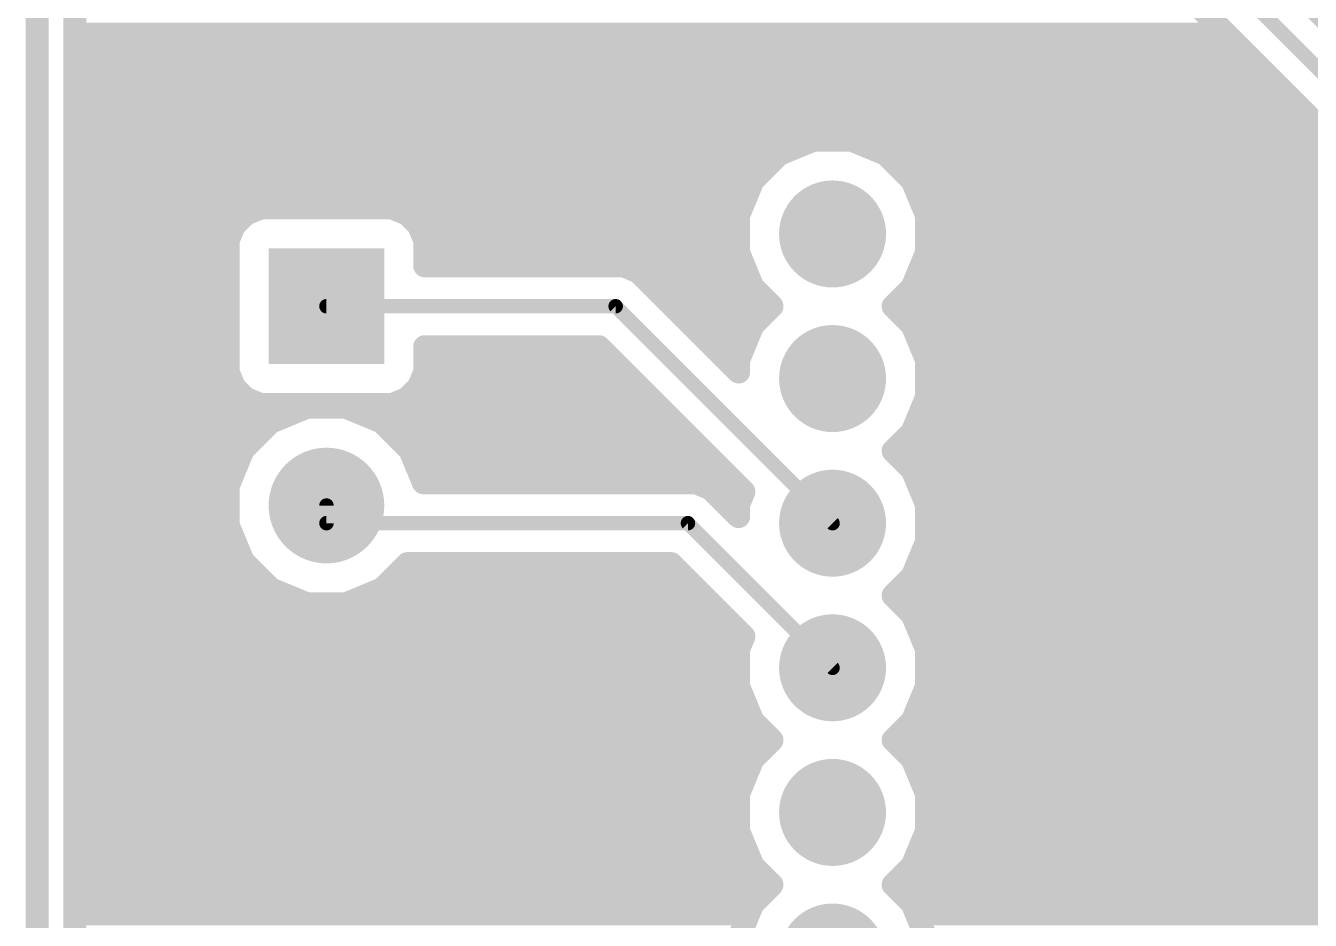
# Model space of a CAD drawing. Extents: x -0.2 to 78.9, y -2.7 to 86.6.
# Drawn here: x -0.2 to 22.36, y 42.56 to 58.27 of the extents above; entities that cross this region are included whole.
import ezdxf

# ---------------------------------------------------------------- set-up
doc = ezdxf.new("R2010")
doc.units = 0
for name, color, linetype in [('16', 174, 'CONTINUOUS'), ('17', 94, 'CONTINUOUS'), ('20', 178, 'CONTINUOUS')]:
    doc.layers.add(name, color=color, linetype=linetype)

# ---------------------------------------------------------------- blocks, each defined once
blk = doc.blocks.new('ROUNDP')
at = {"const_width": 0.5}
blk.add_lwpolyline([(0, -0.25, 1), (0, 0.25, 1), (0, -0.25)], format="xyb", dxfattribs=at)
blk = doc.blocks.new('SQUAREP')
blk.add_solid([(-0.5, -0.5), (0.5, -0.5), (-0.5, 0.5), (0.5, 0.5)])

msp = doc.modelspace()

# ---------------------------------------------------------------- linework, layer by layer
at = {"layer": '16'}
for points, const_width in [([(0.6603, -1.8796), (0.6603, 85.6996)], 0.4064), ([(30.7745, 50.2411), (18.1828, 62.8328)], 0.4064), ([(17.78, 62.23), (30.48, 49.53)], 0.254), ([(17.4854, 61.5188), (29.8771, 49.1271)], 0.4064), ([(0.6603, 58.1152), (20.889, 58.1152)], 0.4064), ([(0.6603, 57.7088), (21.2954, 57.7088)], 0.4064), ([(0.6603, 57.3024), (21.7018, 57.3024)], 0.4064), ([(0.6603, 56.896), (22.1082, 56.896)], 0.4064), ([(0.6603, 56.4896), (22.5146, 56.4896)], 0.4064), ([(13.6415, 56.2609), (13.0347, 56.0096)], 0.4064), ([(14.2984, 56.2609), (13.6415, 56.2609)], 0.4064), ([(14.9052, 56.0096), (14.2984, 56.2609)], 0.4064), ([(0.6603, 56.0832), (13.2125, 56.0832)], 0.4064), ([(13.0347, 56.0096), (12.5703, 55.5452)], 0.4064), ([(14.7275, 56.0832), (22.921, 56.0832)], 0.4064), ([(15.3696, 55.5452), (14.9052, 56.0096)], 0.4064), ([(0.6603, 55.6768), (12.7019, 55.6768)], 0.4064), ([(12.5703, 55.5452), (12.319, 54.9384)], 0.4064), ([(15.238, 55.6768), (23.3274, 55.6768)], 0.4064), ([(15.6209, 54.9384), (15.3696, 55.5452)], 0.4064), ([(0.6603, 55.2704), (12.4565, 55.2704)], 0.4064), ([(15.4835, 55.2704), (23.7338, 55.2704)], 0.4064), ([(0.6603, 54.864), (3.5663, 54.864)], 0.4064), ([(3.6611, 54.9588), (3.4611, 54.7588)], 0.4064), ([(3.9225, 55.0671), (3.6611, 54.9588)], 0.4064), ([(6.2374, 55.0671), (3.9225, 55.0671)], 0.4064), ([(6.4988, 54.9588), (6.2374, 55.0671)], 0.4064), ([(6.6988, 54.7588), (6.4988, 54.9588)], 0.4064), ([(6.5936, 54.864), (12.319, 54.864)], 0.4064), ([(12.319, 54.9384), (12.319, 54.2815)], 0.4064), ([(15.6209, 54.2815), (15.6209, 54.9384)], 0.4064), ([(15.6209, 54.864), (24.1402, 54.864)], 0.4064), ([(3.4611, 54.7588), (3.3528, 54.4974)], 0.4064), ([(6.8071, 54.4974), (6.6988, 54.7588)], 0.4064), ([(0.6603, 54.4576), (3.3528, 54.4576)], 0.4064), ([(3.3528, 54.4974), (3.3528, 52.1825)], 0.4064), ([(6.8071, 54.0511), (6.8071, 54.4974)], 0.4064), ([(6.8071, 54.4576), (12.319, 54.4576)], 0.4064), ([(15.6209, 54.4576), (24.5466, 54.4576)], 0.4064), ([(12.319, 54.2815), (12.5703, 53.6747)], 0.4064), ([(15.3696, 53.6747), (15.6209, 54.2815)], 0.4064), ([(0.6603, 54.0512), (3.3528, 54.0512)], 0.4064), ([(6.8071, 54.0512), (12.4143, 54.0512)], 0.4064), ([(10.0185, 54.0511), (6.8071, 54.0511)], 0.4064), ([(10.3014, 54.0511), (10.0185, 54.0511)], 0.4064), ([(10.5628, 53.9428), (10.3014, 54.0511)], 0.4064), ([(15.5255, 54.0512), (24.953, 54.0512)], 0.4064), ([(12.319, 52.1865), (10.5628, 53.9428)], 0.4064), ([(0.6603, 53.6448), (3.3528, 53.6448)], 0.4064), ([(10.8608, 53.6448), (12.6002, 53.6448)], 0.4064), ([(12.5703, 53.6747), (12.9051, 53.34)], 0.4064), ([(15.0348, 53.34), (15.3696, 53.6747)], 0.4064), ([(15.3396, 53.6448), (25.3594, 53.6448)], 0.4064), ([(12.9051, 53.34), (12.5703, 53.0052)], 0.4064), ([(15.3696, 53.0052), (15.0348, 53.34)], 0.4064), ([(0.6603, 53.2384), (3.3528, 53.2384)], 0.4064), ([(5.08, 53.34), (10.16, 53.34)], 0.254), ([(10.16, 53.34), (13.97, 49.53)], 0.254), ([(11.2672, 53.2384), (12.8035, 53.2384)], 0.4064), ([(15.1364, 53.2384), (25.7658, 53.2384)], 0.4064), ([(0.6603, 52.832), (3.3528, 52.832)], 0.4064), ([(11.6736, 52.832), (12.4986, 52.832)], 0.4064), ([(12.5703, 53.0052), (12.319, 52.3984)], 0.4064), ([(15.6209, 52.3984), (15.3696, 53.0052)], 0.4064), ([(15.4414, 52.832), (26.1722, 52.832)], 0.4064), ([(6.8071, 52.1825), (6.8071, 52.6288)], 0.4064), ([(6.8071, 52.6288), (9.8654, 52.6288)], 0.4064), ([(9.8654, 52.6288), (12.4118, 50.0824)], 0.4064), ([(0.6603, 52.4256), (3.3528, 52.4256)], 0.4064), ([(6.8071, 52.4256), (10.0686, 52.4256)], 0.4064), ([(12.08, 52.4256), (12.3303, 52.4256)], 0.4064), ([(12.319, 52.3984), (12.319, 52.1865)], 0.4064), ([(15.6097, 52.4256), (26.5786, 52.4256)], 0.4064), ([(15.6209, 51.7415), (15.6209, 52.3984)], 0.4064), ([(3.3528, 52.1825), (3.4611, 51.9211)], 0.4064), ([(6.6988, 51.9211), (6.8071, 52.1825)], 0.4064), ([(0.6603, 52.0192), (3.4204, 52.0192)], 0.4064), ([(6.7394, 52.0192), (10.475, 52.0192)], 0.4064), ([(15.6209, 52.0192), (26.985, 52.0192)], 0.4064), ([(3.4611, 51.9211), (3.6611, 51.7211)], 0.4064), ([(3.6611, 51.7211), (3.9225, 51.6128)], 0.4064), ([(6.2374, 51.6128), (6.4988, 51.7211)], 0.4064), ([(6.4988, 51.7211), (6.6988, 51.9211)], 0.4064), ([(15.3696, 51.1347), (15.6209, 51.7415)], 0.4064), ([(0.6603, 51.6128), (3.9225, 51.6128)], 0.4064), ([(3.9225, 51.6128), (6.2374, 51.6128)], 0.4064), ([(4.7364, 51.5671), (4.1016, 51.3042)], 0.4064), ([(5.4235, 51.5671), (4.7364, 51.5671)], 0.4064), ([(6.0583, 51.3042), (5.4235, 51.5671)], 0.4064), ([(6.2374, 51.6128), (10.8814, 51.6128)], 0.4064), ([(15.5676, 51.6128), (27.3914, 51.6128)], 0.4064), ([(4.1016, 51.3042), (3.6157, 50.8183)], 0.4064), ([(6.5442, 50.8183), (6.0583, 51.3042)], 0.4064), ([(0.6603, 51.2064), (4.0038, 51.2064)], 0.4064), ([(6.1561, 51.2064), (11.2878, 51.2064)], 0.4064), ([(15.0348, 50.8), (15.3696, 51.1347)], 0.4064), ([(15.3992, 51.2064), (27.7978, 51.2064)], 0.4064), ([(0.6603, 50.8), (3.6082, 50.8)], 0.4064), ([(3.6157, 50.8183), (3.3528, 50.1835)], 0.4064), ([(6.7832, 50.2411), (6.5442, 50.8183)], 0.4064), ([(6.5518, 50.8), (11.6942, 50.8)], 0.4064), ([(15.3696, 50.4652), (15.0348, 50.8)], 0.4064), ([(15.0348, 50.8), (28.2042, 50.8)], 0.4064), ([(0.6603, 50.3936), (3.4399, 50.3936)], 0.4064), ([(6.7201, 50.3936), (12.1006, 50.3936)], 0.4064), ([(15.6209, 49.8584), (15.3696, 50.4652)], 0.4064), ([(15.3993, 50.3936), (28.6106, 50.3936)], 0.4064), ([(3.3528, 50.1835), (3.3528, 49.4964)], 0.4064), ([(11.2885, 50.2411), (6.7832, 50.2411)], 0.4064), ([(11.5714, 50.2411), (11.2885, 50.2411)], 0.4064), ([(11.8328, 50.1328), (11.5714, 50.2411)], 0.4064), ([(12.319, 49.6465), (11.8328, 50.1328)], 0.4064), ([(0.6603, 49.9872), (3.3528, 49.9872)], 0.4064), ([(11.9784, 49.9872), (12.3724, 49.9872)], 0.4064), ([(12.4118, 50.0824), (12.319, 49.8584)], 0.4064), ([(15.5676, 49.9872), (29.017, 49.9872)], 0.4064), ([(5.08, 49.84), (5.08, 49.53)], 0.254), ([(12.319, 49.8584), (12.319, 49.6465)], 0.4064), ([(15.6209, 49.2015), (15.6209, 49.8584)], 0.4064), ([(0.6603, 49.5808), (3.3528, 49.5808)], 0.4064), ([(3.3528, 49.4964), (3.6157, 48.8616)], 0.4064), ([(5.08, 49.53), (11.43, 49.53)], 0.254), ([(11.43, 49.53), (13.97, 46.99)], 0.254), ([(15.6209, 49.5808), (29.4234, 49.5808)], 0.4064), ([(0.6603, 49.1744), (3.4861, 49.1744)], 0.4064), ([(15.3696, 48.5947), (15.6209, 49.2015)], 0.4064), ([(15.6096, 49.1744), (29.8298, 49.1744)], 0.4064), ([(0.6603, 48.768), (3.7093, 48.768)], 0.4064), ([(3.6157, 48.8616), (4.1016, 48.3757)], 0.4064), ([(6.0583, 48.3757), (6.5013, 48.8188)], 0.4064), ([(6.4505, 48.768), (11.1862, 48.768)], 0.4064), ([(6.5013, 48.8188), (11.1354, 48.8188)], 0.4064), ([(11.1354, 48.8188), (12.4118, 47.5424)], 0.4064), ([(15.4413, 48.768), (46.7462, 48.768)], 0.4064), ([(15.0348, 48.26), (15.3696, 48.5947)], 0.4064), ([(0.6603, 48.3616), (4.1356, 48.3616)], 0.4064), ([(4.1016, 48.3757), (4.7364, 48.1128)], 0.4064), ([(5.4235, 48.1128), (6.0583, 48.3757)], 0.4064), ([(6.0242, 48.3616), (11.5926, 48.3616)], 0.4064), ([(15.1364, 48.3616), (47.1526, 48.3616)], 0.4064), ([(4.7364, 48.1128), (5.4235, 48.1128)], 0.4064), ([(15.3696, 47.9252), (15.0348, 48.26)], 0.4064), ([(0.6603, 47.9552), (11.999, 47.9552)], 0.4064), ([(15.3396, 47.9552), (47.559, 47.9552)], 0.4064), ([(15.6209, 47.3184), (15.3696, 47.9252)], 0.4064), ([(0.6603, 47.5488), (12.4054, 47.5488)], 0.4064), ([(12.4118, 47.5424), (12.319, 47.3184)], 0.4064), ([(15.5255, 47.5488), (47.9654, 47.5488)], 0.4064), ([(12.319, 47.3184), (12.319, 46.6615)], 0.4064), ([(15.6209, 46.6615), (15.6209, 47.3184)], 0.4064), ([(0.6603, 47.1424), (12.319, 47.1424)], 0.4064), ([(15.6209, 47.1424), (48.3718, 47.1424)], 0.4064), ([(0.6603, 46.736), (12.319, 46.736)], 0.4064), ([(15.6209, 46.736), (48.7782, 46.736)], 0.4064), ([(12.319, 46.6615), (12.5703, 46.0547)], 0.4064), ([(15.3696, 46.0547), (15.6209, 46.6615)], 0.4064), ([(0.6603, 46.3296), (12.4564, 46.3296)], 0.4064), ([(15.4834, 46.3296), (49.1846, 46.3296)], 0.4064), ([(0.6603, 45.9232), (12.7018, 45.9232)], 0.4064), ([(12.5703, 46.0547), (12.9051, 45.72)], 0.4064), ([(15.0348, 45.72), (15.3696, 46.0547)], 0.4064), ([(15.238, 45.9232), (49.591, 45.9232)], 0.4064), ([(12.9051, 45.72), (12.5703, 45.3852)], 0.4064), ([(15.3696, 45.3852), (15.0348, 45.72)], 0.4064), ([(0.6603, 45.5168), (12.7019, 45.5168)], 0.4064), ([(12.5703, 45.3852), (12.319, 44.7784)], 0.4064), ([(15.238, 45.5168), (49.9974, 45.5168)], 0.4064), ([(15.6209, 44.7784), (15.3696, 45.3852)], 0.4064), ([(0.6603, 45.1104), (12.4565, 45.1104)], 0.4064), ([(15.4835, 45.1104), (50.4038, 45.1104)], 0.4064), ([(0.6603, 44.704), (12.319, 44.704)], 0.4064), ([(12.319, 44.7784), (12.319, 44.1215)], 0.4064), ([(15.6209, 44.1215), (15.6209, 44.7784)], 0.4064), ([(15.6209, 44.704), (50.8102, 44.704)], 0.4064), ([(0.6603, 44.2976), (12.319, 44.2976)], 0.4064), ([(15.6209, 44.2976), (51.2166, 44.2976)], 0.4064), ([(12.319, 44.1215), (12.5703, 43.5147)], 0.4064), ([(15.3696, 43.5147), (15.6209, 44.1215)], 0.4064), ([(0.6603, 43.8912), (12.4143, 43.8912)], 0.4064), ([(15.5255, 43.8912), (51.623, 43.8912)], 0.4064), ([(0.6603, 43.4848), (12.6002, 43.4848)], 0.4064), ([(12.5703, 43.5147), (12.9051, 43.18)], 0.4064), ([(15.0348, 43.18), (15.3696, 43.5147)], 0.4064), ([(15.3396, 43.4848), (52.0294, 43.4848)], 0.4064), ([(12.9051, 43.18), (12.5703, 42.8452)], 0.4064), ([(15.3696, 42.8452), (15.0348, 43.18)], 0.4064), ([(0.6603, 43.0784), (12.8035, 43.0784)], 0.4064), ([(15.1364, 43.0784), (52.4358, 43.0784)], 0.4064), ([(0.6603, 42.672), (12.4986, 42.672)], 0.4064), ([(12.5703, 42.8452), (12.319, 42.2384)], 0.4064), ([(15.6209, 42.2384), (15.3696, 42.8452)], 0.4064), ([(15.4414, 42.672), (52.8422, 42.672)], 0.4064)]:
    msp.add_lwpolyline(points, dxfattribs=dict(at, const_width=const_width))
for points, const_width in [([(0.6603, 58.2168, 1), (0.6603, 58.0136)], 0.2032), ([(20.889, 58.0136, 1), (20.889, 58.2168)], 0.2032), ([(0.6603, 57.8104, 1), (0.6603, 57.6072)], 0.2032), ([(21.2954, 57.6072, 1), (21.2954, 57.8104)], 0.2032), ([(0.6603, 57.404, 1), (0.6603, 57.2008)], 0.2032), ([(21.7018, 57.2008, 1), (21.7018, 57.404)], 0.2032), ([(0.6603, 56.9976, 1), (0.6603, 56.7944)], 0.2032), ([(22.1082, 56.7944, 1), (22.1082, 56.9976)], 0.2032), ([(0.6603, 56.5912, 1), (0.6603, 56.388)], 0.2032), ([(13.6415, 56.3625, 1), (13.6415, 56.1593)], 0.2032), ([(13.6804, 56.167, 1), (13.6026, 56.3548)], 0.2032), ([(14.3373, 56.3548, 1), (14.2595, 56.167)], 0.2032), ([(14.2984, 56.1593, 1), (14.2984, 56.3625)], 0.2032), ([(0.6603, 56.1848, 1), (0.6603, 55.9816)], 0.2032), ([(12.9958, 56.1035, 1), (13.0736, 55.9157)], 0.2032), ([(13.1065, 55.9378, 1), (12.9629, 56.0814)], 0.2032), ([(13.2125, 55.9816, 1), (13.2125, 56.1848)], 0.2032), ([(14.7275, 56.1848, 1), (14.7275, 55.9816)], 0.2032), ([(14.977, 56.0814, 1), (14.8334, 55.9378)], 0.2032), ([(14.8663, 55.9157, 1), (14.9441, 56.1035)], 0.2032), ([(0.6603, 55.7784, 1), (0.6603, 55.5752)], 0.2032), ([(12.6642, 55.5063, 1), (12.4764, 55.5841)], 0.2032), ([(12.7019, 55.5752, 1), (12.7019, 55.7784)], 0.2032), ([(15.238, 55.7784, 1), (15.238, 55.5752)], 0.2032), ([(15.4635, 55.5841, 1), (15.2757, 55.5063)], 0.2032), ([(12.4985, 55.617, 1), (12.6421, 55.4734)], 0.2032), ([(15.2978, 55.4734, 1), (15.4414, 55.617)], 0.2032), ([(0.6603, 55.372, 1), (0.6603, 55.1688)], 0.2032), ([(12.4565, 55.1688, 1), (12.4565, 55.372)], 0.2032), ([(15.4835, 55.372, 1), (15.4835, 55.1688)], 0.2032), ([(0.6603, 54.9656, 1), (0.6603, 54.7624)], 0.2032), ([(3.6222, 55.0527, 1), (3.7, 54.8649)], 0.2032), ([(3.5663, 54.7624, 1), (3.5663, 54.9656)], 0.2032), ([(3.7329, 54.887, 1), (3.5893, 55.0306)], 0.2032), ([(3.9225, 55.1687, 1), (3.9225, 54.9655)], 0.2032), ([(3.9614, 54.9732, 1), (3.8836, 55.161)], 0.2032), ([(6.2763, 55.161, 1), (6.1985, 54.9732)], 0.2032), ([(6.2374, 54.9655, 1), (6.2374, 55.1687)], 0.2032), ([(6.5706, 55.0306, 1), (6.427, 54.887)], 0.2032), ([(6.4599, 54.8649, 1), (6.5377, 55.0527)], 0.2032), ([(6.5936, 54.9656, 1), (6.5936, 54.7624)], 0.2032), ([(12.4206, 54.9384, 1), (12.2174, 54.9384)], 0.2032), ([(12.2251, 54.9773, 1), (12.4129, 54.8995)], 0.2032), ([(12.319, 54.7624, 1), (12.319, 54.9656)], 0.2032), ([(15.7225, 54.9384, 1), (15.5193, 54.9384)], 0.2032), ([(15.6209, 54.9656, 1), (15.6209, 54.7624)], 0.2032), ([(15.527, 54.8995, 1), (15.7148, 54.9773)], 0.2032), ([(3.3893, 54.8306, 1), (3.5329, 54.687)], 0.2032), ([(3.555, 54.7199, 1), (3.3672, 54.7977)], 0.2032), ([(6.7927, 54.7977, 1), (6.6049, 54.7199)], 0.2032), ([(6.627, 54.687, 1), (6.7706, 54.8306)], 0.2032), ([(0.6603, 54.5592, 1), (0.6603, 54.356)], 0.2032), ([(3.4544, 54.4974, 1), (3.2512, 54.4974)], 0.2032), ([(3.2589, 54.5363, 1), (3.4467, 54.4585)], 0.2032), ([(3.3528, 54.356, 1), (3.3528, 54.5592)], 0.2032), ([(6.9087, 54.4974, 1), (6.7055, 54.4974)], 0.2032), ([(6.8071, 54.5592, 1), (6.8071, 54.356)], 0.2032), ([(6.7132, 54.4585, 1), (6.901, 54.5363)], 0.2032), ([(12.319, 54.356, 1), (12.319, 54.5592)], 0.2032), ([(15.6209, 54.5592, 1), (15.6209, 54.356)], 0.2032), ([(12.4129, 54.3204, 1), (12.2251, 54.2426)], 0.2032), ([(12.2174, 54.2815, 1), (12.4206, 54.2815)], 0.2032), ([(15.5193, 54.2815, 1), (15.7225, 54.2815)], 0.2032), ([(15.7148, 54.2426, 1), (15.527, 54.3204)], 0.2032), ([(0.6603, 54.1528, 1), (0.6603, 53.9496)], 0.2032), ([(3.3528, 53.9496, 1), (3.3528, 54.1528)], 0.2032), ([(6.8071, 54.1528, 1), (6.8071, 53.9496)], 0.2032), ([(6.8071, 54.1527, 1), (6.8071, 53.9495)], 0.2032), ([(10.0185, 54.1527, 1), (10.0185, 53.9495)], 0.2032), ([(10.0185, 53.9495, 1), (10.0185, 54.1527)], 0.2032), ([(10.3403, 54.145, 1), (10.2625, 53.9572)], 0.2032), ([(10.3014, 53.9495, 1), (10.3014, 54.1527)], 0.2032), ([(12.4143, 53.9496, 1), (12.4143, 54.1528)], 0.2032), ([(15.5255, 54.1528, 1), (15.5255, 53.9496)], 0.2032), ([(6.7055, 54.0511, 1), (6.9087, 54.0511)], 0.2032), ([(10.6346, 54.0146, 1), (10.491, 53.871)], 0.2032), ([(10.5239, 53.8489, 1), (10.6017, 54.0367)], 0.2032), ([(0.6603, 53.7464, 1), (0.6603, 53.5432)], 0.2032), ([(3.3528, 53.5432, 1), (3.3528, 53.7464)], 0.2032), ([(10.8608, 53.7464, 1), (10.8608, 53.5432)], 0.2032), ([(12.6421, 53.7466, 1), (12.4985, 53.6028)], 0.2032), ([(12.4764, 53.6358, 1), (12.6642, 53.7136)], 0.2032), ([(12.6002, 53.5432, 1), (12.6002, 53.7464)], 0.2032), ([(15.3396, 53.7464, 1), (15.3396, 53.5432)], 0.2032), ([(15.2757, 53.7136, 1), (15.4635, 53.6358)], 0.2032), ([(15.4414, 53.6028, 1), (15.2978, 53.7466)], 0.2032), ([(12.9769, 53.2682, 1), (12.8333, 53.4118)], 0.2032), ([(12.8333, 53.2681, 1), (12.9769, 53.4119)], 0.2032), ([(14.963, 53.4119, 1), (15.1066, 53.2681)], 0.2032), ([(15.1066, 53.4118, 1), (14.963, 53.2682)], 0.2032), ([(0.6603, 53.34, 1), (0.6603, 53.1368)], 0.2032), ([(3.3528, 53.1368, 1), (3.3528, 53.34)], 0.2032), ([(5.08, 53.4035, 1), (5.08, 53.2765)], 0.127), ([(10.2049, 53.3849, 1), (10.1151, 53.2951)], 0.127), ([(10.16, 53.2765, 1), (10.16, 53.4035)], 0.127), ([(11.2672, 53.34, 1), (11.2672, 53.1368)], 0.2032), ([(12.8035, 53.1368, 1), (12.8035, 53.34)], 0.2032), ([(15.1364, 53.34, 1), (15.1364, 53.1368)], 0.2032), ([(0.6603, 52.9336, 1), (0.6603, 52.7304)], 0.2032), ([(3.3528, 52.7304, 1), (3.3528, 52.9336)], 0.2032), ([(11.6736, 52.9336, 1), (11.6736, 52.7304)], 0.2032), ([(12.4985, 53.077, 1), (12.6421, 52.9334)], 0.2032), ([(12.6642, 52.9663, 1), (12.4764, 53.0441)], 0.2032), ([(12.4986, 52.7304, 1), (12.4986, 52.9336)], 0.2032), ([(15.4635, 53.0441, 1), (15.2757, 52.9663)], 0.2032), ([(15.2978, 52.9334, 1), (15.4414, 53.077)], 0.2032), ([(15.4414, 52.9336, 1), (15.4414, 52.7304)], 0.2032), ([(6.9087, 52.6288, 1), (6.7055, 52.6288)], 0.2032), ([(6.8071, 52.7304, 1), (6.8071, 52.5272)], 0.2032), ([(9.9372, 52.7006, 1), (9.7936, 52.557)], 0.2032), ([(9.8654, 52.5272, 1), (9.8654, 52.7304)], 0.2032), ([(0.6603, 52.5272, 1), (0.6603, 52.324)], 0.2032), ([(3.3528, 52.324, 1), (3.3528, 52.5272)], 0.2032), ([(6.8071, 52.5272, 1), (6.8071, 52.324)], 0.2032), ([(10.0686, 52.324, 1), (10.0686, 52.5272)], 0.2032), ([(12.08, 52.5272, 1), (12.08, 52.324)], 0.2032), ([(12.4206, 52.3984, 1), (12.2174, 52.3984)], 0.2032), ([(12.3303, 52.324, 1), (12.3303, 52.5272)], 0.2032), ([(15.6097, 52.5272, 1), (15.6097, 52.324)], 0.2032), ([(15.7225, 52.3984, 1), (15.5193, 52.3984)], 0.2032), ([(3.4467, 52.2214, 1), (3.2589, 52.1436)], 0.2032), ([(6.901, 52.1436, 1), (6.7132, 52.2214)], 0.2032), ([(12.2251, 52.4373, 1), (12.4129, 52.3595)], 0.2032), ([(12.2472, 52.1147, 1), (12.3908, 52.2583)], 0.2032), ([(15.527, 52.3595, 1), (15.7148, 52.4373)], 0.2032), ([(0.6603, 52.1208, 1), (0.6603, 51.9176)], 0.2032), ([(3.2512, 52.1825, 1), (3.4544, 52.1825)], 0.2032), ([(3.4204, 51.9176, 1), (3.4204, 52.1208)], 0.2032), ([(6.7394, 52.1208, 1), (6.7394, 51.9176)], 0.2032), ([(6.7055, 52.1825, 1), (6.9087, 52.1825)], 0.2032), ([(10.475, 51.9176, 1), (10.475, 52.1208)], 0.2032), ([(12.2174, 52.1865, 1), (12.4206, 52.1865)], 0.2032), ([(15.6209, 52.1208, 1), (15.6209, 51.9176)], 0.2032), ([(3.5329, 51.9929, 1), (3.3893, 51.8493)], 0.2032), ([(3.3672, 51.8822, 1), (3.555, 51.96)], 0.2032), ([(3.7, 51.815, 1), (3.6222, 51.6272)], 0.2032), ([(6.5377, 51.6272, 1), (6.4599, 51.815)], 0.2032), ([(6.6049, 51.96, 1), (6.7927, 51.8822)], 0.2032), ([(6.7706, 51.8493, 1), (6.627, 51.9929)], 0.2032), ([(15.7148, 51.7026, 1), (15.527, 51.7804)], 0.2032), ([(0.6603, 51.7144, 1), (0.6603, 51.5112)], 0.2032), ([(3.5893, 51.6493, 1), (3.7329, 51.7929)], 0.2032), ([(3.9225, 51.7144, 1), (3.9225, 51.5112)], 0.2032), ([(3.8836, 51.5189, 1), (3.9614, 51.7067)], 0.2032), ([(3.9225, 51.5112, 1), (3.9225, 51.7144)], 0.2032), ([(4.7364, 51.6687, 1), (4.7364, 51.4655)], 0.2032), ([(4.7753, 51.4732, 1), (4.6975, 51.661)], 0.2032), ([(5.4624, 51.661, 1), (5.3846, 51.4732)], 0.2032), ([(5.4235, 51.4655, 1), (5.4235, 51.6687)], 0.2032), ([(6.2374, 51.7144, 1), (6.2374, 51.5112)], 0.2032), ([(6.1985, 51.7067, 1), (6.2763, 51.5189)], 0.2032), ([(6.2374, 51.5112, 1), (6.2374, 51.7144)], 0.2032), ([(6.427, 51.7929, 1), (6.5706, 51.6493)], 0.2032), ([(10.8814, 51.5112, 1), (10.8814, 51.7144)], 0.2032), ([(15.5676, 51.7144, 1), (15.5676, 51.5112)], 0.2032), ([(15.5193, 51.7415, 1), (15.7225, 51.7415)], 0.2032), ([(4.0627, 51.3981, 1), (4.1405, 51.2103)], 0.2032), ([(4.1734, 51.2324, 1), (4.0298, 51.376)], 0.2032), ([(6.1301, 51.376, 1), (5.9865, 51.2324)], 0.2032), ([(6.0194, 51.2103, 1), (6.0972, 51.3981)], 0.2032), ([(0.6603, 51.308, 1), (0.6603, 51.1048)], 0.2032), ([(4.0038, 51.1048, 1), (4.0038, 51.308)], 0.2032), ([(6.1561, 51.308, 1), (6.1561, 51.1048)], 0.2032), ([(11.2878, 51.1048, 1), (11.2878, 51.308)], 0.2032), ([(15.2757, 51.1736, 1), (15.4635, 51.0958)], 0.2032), ([(15.3992, 51.308, 1), (15.3992, 51.1048)], 0.2032), ([(15.4414, 51.0628, 1), (15.2978, 51.2066)], 0.2032), ([(0.6603, 50.9016, 1), (0.6603, 50.6984)], 0.2032), ([(3.7096, 50.7794, 1), (3.5218, 50.8572)], 0.2032), ([(3.6082, 50.6984, 1), (3.6082, 50.9016)], 0.2032), ([(6.6381, 50.8572, 1), (6.4503, 50.7794)], 0.2032), ([(6.5518, 50.9016, 1), (6.5518, 50.6984)], 0.2032), ([(11.6942, 50.6984, 1), (11.6942, 50.9016)], 0.2032), ([(15.0348, 50.9016, 1), (15.0348, 50.6984)], 0.2032), ([(15.1066, 50.8718, 1), (14.963, 50.7282)], 0.2032), ([(3.5439, 50.8901, 1), (3.6875, 50.7465)], 0.2032), ([(6.4724, 50.7465, 1), (6.616, 50.8901)], 0.2032), ([(14.963, 50.8719, 1), (15.1066, 50.7281)], 0.2032), ([(0.6603, 50.4952, 1), (0.6603, 50.292)], 0.2032), ([(3.4399, 50.292, 1), (3.4399, 50.4952)], 0.2032), ([(6.7201, 50.4952, 1), (6.7201, 50.292)], 0.2032), ([(12.1006, 50.292, 1), (12.1006, 50.4952)], 0.2032), ([(15.4635, 50.5041, 1), (15.2757, 50.4263)], 0.2032), ([(15.3993, 50.4952, 1), (15.3993, 50.292)], 0.2032), ([(15.2978, 50.3934, 1), (15.4414, 50.537)], 0.2032), ([(3.4544, 50.1835, 1), (3.2512, 50.1835)], 0.2032), ([(3.2589, 50.2224, 1), (3.4467, 50.1446)], 0.2032), ([(6.7832, 50.3427, 1), (6.7832, 50.1395)], 0.2032), ([(6.6893, 50.2022, 1), (6.8771, 50.28)], 0.2032), ([(11.2885, 50.3427, 1), (11.2885, 50.1395)], 0.2032), ([(11.2885, 50.1395, 1), (11.2885, 50.3427)], 0.2032), ([(11.6103, 50.335, 1), (11.5325, 50.1472)], 0.2032), ([(11.5714, 50.1395, 1), (11.5714, 50.3427)], 0.2032), ([(11.9046, 50.2046, 1), (11.761, 50.061)], 0.2032), ([(11.7939, 50.0389, 1), (11.8717, 50.2267)], 0.2032), ([(0.6603, 50.0888, 1), (0.6603, 49.8856)], 0.2032), ([(3.3528, 49.8856, 1), (3.3528, 50.0888)], 0.2032), ([(11.9784, 50.0888, 1), (11.9784, 49.8856)], 0.2032), ([(12.5057, 50.0435, 1), (12.3179, 50.1213)], 0.2032), ([(12.34, 50.0106, 1), (12.4836, 50.1542)], 0.2032), ([(12.3724, 49.8856, 1), (12.3724, 50.0888)], 0.2032), ([(15.5676, 50.0888, 1), (15.5676, 49.8856)], 0.2032), ([(5.1435, 49.84, 1), (5.0165, 49.84)], 0.127), ([(12.4206, 49.8584, 1), (12.2174, 49.8584)], 0.2032), ([(12.2251, 49.8973, 1), (12.4129, 49.8195)], 0.2032), ([(15.7225, 49.8584, 1), (15.5193, 49.8584)], 0.2032), ([(15.527, 49.8195, 1), (15.7148, 49.8973)], 0.2032), ([(0.6603, 49.6824, 1), (0.6603, 49.4792)], 0.2032), ([(3.4467, 49.5353, 1), (3.2589, 49.4575)], 0.2032), ([(3.3528, 49.4792, 1), (3.3528, 49.6824)], 0.2032), ([(5.08, 49.5935, 1), (5.08, 49.4665)], 0.127), ([(11.4749, 49.5749, 1), (11.3851, 49.4851)], 0.127), ([(11.43, 49.4665, 1), (11.43, 49.5935)], 0.127), ([(12.2174, 49.6465, 1), (12.4206, 49.6465)], 0.2032), ([(12.2472, 49.5747, 1), (12.3908, 49.7183)], 0.2032), ([(15.6209, 49.6824, 1), (15.6209, 49.4792)], 0.2032), ([(3.2512, 49.4964, 1), (3.4544, 49.4964)], 0.2032), ([(5.0165, 49.53, 1), (5.1435, 49.53)], 0.127), ([(13.9251, 49.4851, 1), (14.0149, 49.5749)], 0.127), ([(0.6603, 49.276, 1), (0.6603, 49.0728)], 0.2032), ([(3.4861, 49.0728, 1), (3.4861, 49.276)], 0.2032), ([(15.6096, 49.276, 1), (15.6096, 49.0728)], 0.2032), ([(15.5193, 49.2015, 1), (15.7225, 49.2015)], 0.2032), ([(15.7148, 49.1626, 1), (15.527, 49.2404)], 0.2032), ([(0.6603, 48.8696, 1), (0.6603, 48.6664)], 0.2032), ([(3.6875, 48.9334, 1), (3.5439, 48.7898)], 0.2032), ([(3.5218, 48.8227, 1), (3.7096, 48.9005)], 0.2032), ([(3.7093, 48.6664, 1), (3.7093, 48.8696)], 0.2032), ([(6.4505, 48.8696, 1), (6.4505, 48.6664)], 0.2032), ([(6.5013, 48.9204, 1), (6.5013, 48.7172)], 0.2032), ([(6.5732, 48.747, 1), (6.4294, 48.8906)], 0.2032), ([(11.2072, 48.8906, 1), (11.0636, 48.747)], 0.2032), ([(11.1354, 48.7172, 1), (11.1354, 48.9204)], 0.2032), ([(11.1862, 48.6664, 1), (11.1862, 48.8696)], 0.2032), ([(15.4413, 48.8696, 1), (15.4413, 48.6664)], 0.2032), ([(15.4414, 48.5228, 1), (15.2978, 48.6666)], 0.2032), ([(0.6603, 48.4632, 1), (0.6603, 48.26)], 0.2032), ([(4.1405, 48.4696, 1), (4.0627, 48.2818)], 0.2032), ([(4.0298, 48.3039, 1), (4.1734, 48.4475)], 0.2032), ([(4.1356, 48.26, 1), (4.1356, 48.4632)], 0.2032), ([(6.0242, 48.4632, 1), (6.0242, 48.26)], 0.2032), ([(5.9864, 48.4475, 1), (6.1302, 48.3039)], 0.2032), ([(6.0972, 48.2818, 1), (6.0194, 48.4696)], 0.2032), ([(11.5926, 48.26, 1), (11.5926, 48.4632)], 0.2032), ([(15.1364, 48.4632, 1), (15.1364, 48.26)], 0.2032), ([(15.2757, 48.6336, 1), (15.4635, 48.5558)], 0.2032), ([(4.7364, 48.2144, 1), (4.7364, 48.0112)], 0.2032), ([(4.6975, 48.0189, 1), (4.7753, 48.2067)], 0.2032), ([(5.3846, 48.2067, 1), (5.4624, 48.0189)], 0.2032), ([(5.4235, 48.0112, 1), (5.4235, 48.2144)], 0.2032), ([(14.963, 48.3319, 1), (15.1066, 48.1881)], 0.2032), ([(15.1066, 48.3318, 1), (14.963, 48.1882)], 0.2032), ([(0.6603, 48.0568, 1), (0.6603, 47.8536)], 0.2032), ([(11.999, 47.8536, 1), (11.999, 48.0568)], 0.2032), ([(15.3396, 48.0568, 1), (15.3396, 47.8536)], 0.2032), ([(15.4635, 47.9641, 1), (15.2757, 47.8863)], 0.2032), ([(15.2978, 47.8534, 1), (15.4414, 47.997)], 0.2032), ([(0.6603, 47.6504, 1), (0.6603, 47.4472)], 0.2032), ([(12.5057, 47.5035, 1), (12.3179, 47.5813)], 0.2032), ([(12.34, 47.4706, 1), (12.4836, 47.6142)], 0.2032), ([(12.4054, 47.4472, 1), (12.4054, 47.6504)], 0.2032), ([(15.5255, 47.6504, 1), (15.5255, 47.4472)], 0.2032), ([(12.4206, 47.3184, 1), (12.2174, 47.3184)], 0.2032), ([(12.2251, 47.3573, 1), (12.4129, 47.2795)], 0.2032), ([(15.7225, 47.3184, 1), (15.5193, 47.3184)], 0.2032), ([(15.527, 47.2795, 1), (15.7148, 47.3573)], 0.2032), ([(0.6603, 47.244, 1), (0.6603, 47.0408)], 0.2032), ([(12.319, 47.0408, 1), (12.319, 47.244)], 0.2032), ([(15.6209, 47.244, 1), (15.6209, 47.0408)], 0.2032), ([(0.6603, 46.8376, 1), (0.6603, 46.6344)], 0.2032), ([(12.319, 46.6344, 1), (12.319, 46.8376)], 0.2032), ([(13.9251, 46.9451, 1), (14.0149, 47.0349)], 0.127), ([(15.6209, 46.8376, 1), (15.6209, 46.6344)], 0.2032), ([(12.4129, 46.7004, 1), (12.2251, 46.6226)], 0.2032), ([(12.2174, 46.6615, 1), (12.4206, 46.6615)], 0.2032), ([(15.5193, 46.6615, 1), (15.7225, 46.6615)], 0.2032), ([(15.7148, 46.6226, 1), (15.527, 46.7004)], 0.2032), ([(0.6603, 46.4312, 1), (0.6603, 46.228)], 0.2032), ([(12.4564, 46.228, 1), (12.4564, 46.4312)], 0.2032), ([(15.4834, 46.4312, 1), (15.4834, 46.228)], 0.2032), ([(0.6603, 46.0248, 1), (0.6603, 45.8216)], 0.2032), ([(12.6421, 46.1266, 1), (12.4985, 45.9828)], 0.2032), ([(12.4764, 46.0158, 1), (12.6642, 46.0936)], 0.2032), ([(12.7018, 45.8216, 1), (12.7018, 46.0248)], 0.2032), ([(15.238, 46.0248, 1), (15.238, 45.8216)], 0.2032), ([(15.2757, 46.0936, 1), (15.4635, 46.0158)], 0.2032), ([(15.4414, 45.9828, 1), (15.2978, 46.1266)], 0.2032), ([(12.9769, 45.6482, 1), (12.8333, 45.7918)], 0.2032), ([(12.8333, 45.6481, 1), (12.9769, 45.7919)], 0.2032), ([(14.963, 45.7919, 1), (15.1066, 45.6481)], 0.2032), ([(15.1066, 45.7918, 1), (14.963, 45.6482)], 0.2032), ([(0.6603, 45.6184, 1), (0.6603, 45.4152)], 0.2032), ([(12.6642, 45.3463, 1), (12.4764, 45.4241)], 0.2032), ([(12.7019, 45.4152, 1), (12.7019, 45.6184)], 0.2032), ([(15.238, 45.6184, 1), (15.238, 45.4152)], 0.2032), ([(15.4635, 45.4241, 1), (15.2757, 45.3463)], 0.2032), ([(12.4985, 45.457, 1), (12.6421, 45.3134)], 0.2032), ([(15.2978, 45.3134, 1), (15.4414, 45.457)], 0.2032), ([(0.6603, 45.212, 1), (0.6603, 45.0088)], 0.2032), ([(12.4565, 45.0088, 1), (12.4565, 45.212)], 0.2032), ([(15.4835, 45.212, 1), (15.4835, 45.0088)], 0.2032), ([(0.6603, 44.8056, 1), (0.6603, 44.6024)], 0.2032), ([(12.4206, 44.7784, 1), (12.2174, 44.7784)], 0.2032), ([(12.2251, 44.8173, 1), (12.4129, 44.7395)], 0.2032), ([(12.319, 44.6024, 1), (12.319, 44.8056)], 0.2032), ([(15.7225, 44.7784, 1), (15.5193, 44.7784)], 0.2032), ([(15.6209, 44.8056, 1), (15.6209, 44.6024)], 0.2032), ([(15.527, 44.7395, 1), (15.7148, 44.8173)], 0.2032), ([(0.6603, 44.3992, 1), (0.6603, 44.196)], 0.2032), ([(12.319, 44.196, 1), (12.319, 44.3992)], 0.2032), ([(15.6209, 44.3992, 1), (15.6209, 44.196)], 0.2032), ([(12.4129, 44.1604, 1), (12.2251, 44.0826)], 0.2032), ([(15.7148, 44.0826, 1), (15.527, 44.1604)], 0.2032), ([(0.6603, 43.9928, 1), (0.6603, 43.7896)], 0.2032), ([(12.2174, 44.1215, 1), (12.4206, 44.1215)], 0.2032), ([(12.4143, 43.7896, 1), (12.4143, 43.9928)], 0.2032), ([(15.5255, 43.9928, 1), (15.5255, 43.7896)], 0.2032), ([(15.5193, 44.1215, 1), (15.7225, 44.1215)], 0.2032), ([(0.6603, 43.5864, 1), (0.6603, 43.3832)], 0.2032), ([(12.6421, 43.5866, 1), (12.4985, 43.4428)], 0.2032), ([(12.4764, 43.4758, 1), (12.6642, 43.5536)], 0.2032), ([(12.6002, 43.3832, 1), (12.6002, 43.5864)], 0.2032), ([(15.3396, 43.5864, 1), (15.3396, 43.3832)], 0.2032), ([(15.2757, 43.5536, 1), (15.4635, 43.4758)], 0.2032), ([(15.4414, 43.4428, 1), (15.2978, 43.5866)], 0.2032), ([(12.9769, 43.1082, 1), (12.8333, 43.2518)], 0.2032), ([(12.8333, 43.1081, 1), (12.9769, 43.2519)], 0.2032), ([(14.963, 43.2519, 1), (15.1066, 43.1081)], 0.2032), ([(15.1066, 43.2518, 1), (14.963, 43.1082)], 0.2032), ([(0.6603, 43.18, 1), (0.6603, 42.9768)], 0.2032), ([(12.8035, 42.9768, 1), (12.8035, 43.18)], 0.2032), ([(15.1364, 43.18, 1), (15.1364, 42.9768)], 0.2032), ([(0.6603, 42.7736, 1), (0.6603, 42.5704)], 0.2032), ([(12.4985, 42.917, 1), (12.6421, 42.7734)], 0.2032), ([(12.6642, 42.8063, 1), (12.4764, 42.8841)], 0.2032), ([(12.4986, 42.5704, 1), (12.4986, 42.7736)], 0.2032), ([(15.4635, 42.8841, 1), (15.2757, 42.8063)], 0.2032), ([(15.2978, 42.7734, 1), (15.4414, 42.917)], 0.2032), ([(15.4414, 42.7736, 1), (15.4414, 42.5704)], 0.2032)]:
    msp.add_lwpolyline(points, format="xyb", dxfattribs=dict(at, const_width=const_width))
at = {"layer": '20', "const_width": 0.4064}
msp.add_lwpolyline([(0, -2.54), (0, 86.36)], dxfattribs=at)

# ---------------------------------------------------------------- block references
at = {"layer": '17'}
for name, p, xscale, yscale, rotation in [('ROUNDP', (13.97, 54.61), 1.8796, 1.8796, 90), ('SQUAREP', (5.08, 53.34), 2.032, 2.032, 270), ('ROUNDP', (13.97, 52.07), 1.8796, 1.8796, 90), ('ROUNDP', (5.08, 49.84), 2.032, 2.032, 270), ('ROUNDP', (13.97, 49.53), 1.8796, 1.8796, 90), ('ROUNDP', (13.97, 46.99), 1.8796, 1.8796, 90), ('ROUNDP', (13.97, 44.45), 1.8796, 1.8796, 90), ('ROUNDP', (13.97, 41.91), 1.8796, 1.8796, 90)]:
    msp.add_blockref(name, p, dxfattribs=dict(at, xscale=xscale, yscale=yscale, rotation=rotation))

doc.saveas('drawing.dxf')
